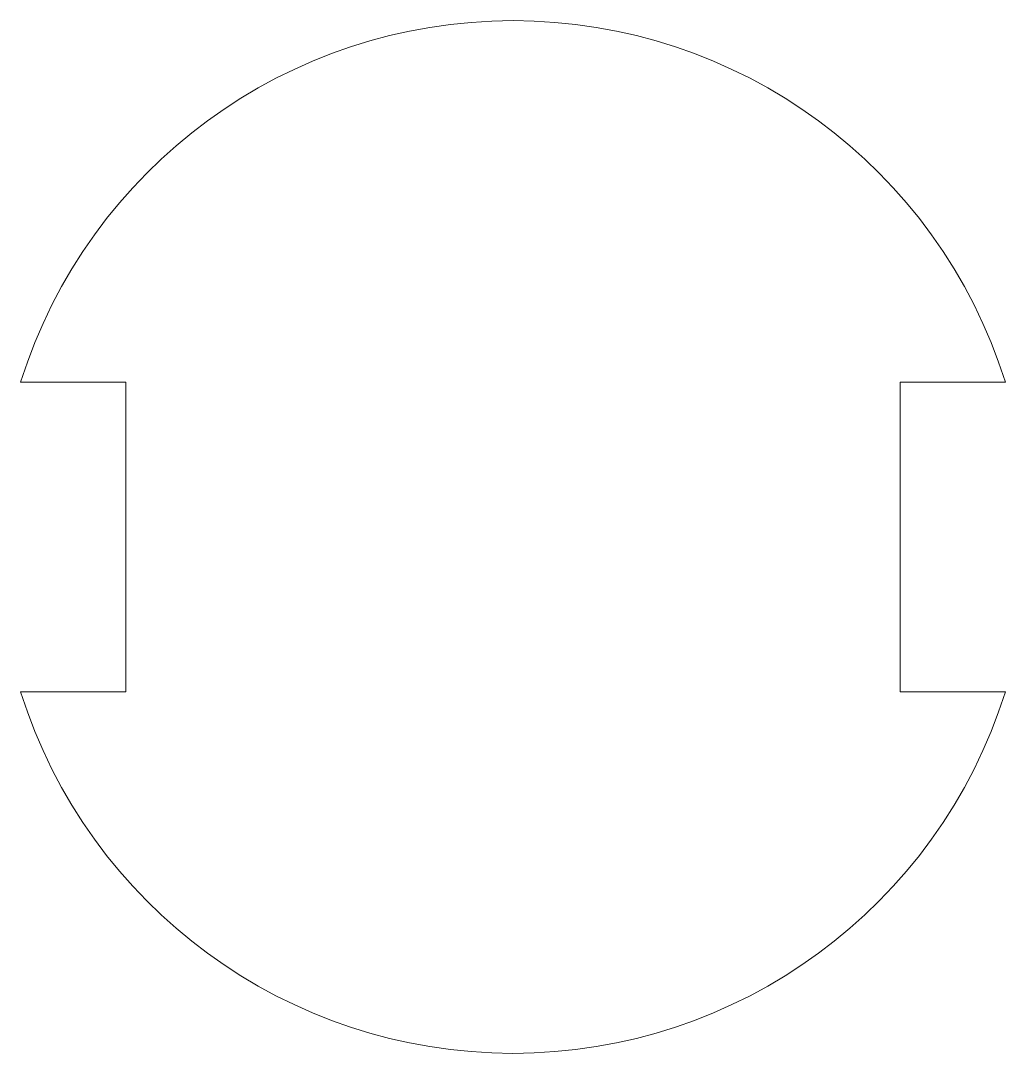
# Model space of a CAD drawing. Header units: millimetres. Extents: x -95 to 95, y -100 to 100.
import ezdxf

# ---------------------------------------------------------------- set-up
doc = ezdxf.new("R2010")
doc.units = ezdxf.units.MM

msp = doc.modelspace()

# ---------------------------------------------------------------- linework, layer by layer
at = {"color": 7, "linetype": 'Continuous', "lineweight": 15}
for p, q in [((-95.39, 30), (-75, 30)), ((-75, 30), (-75, -30)), ((75, -30), (75, 30)), ((75, 30), (95.39, 30)), ((-75, -30), (-95.39, -30)), ((95.39, -30), (75, -30))]:
    msp.add_line(p, q, dxfattribs=at)
for start, end in [(17.4576, 162.5424), (197.4576, 342.5424)]:
    msp.add_arc((0, 0), 100, start, end, dxfattribs=at)

doc.saveas('drawing.dxf')
